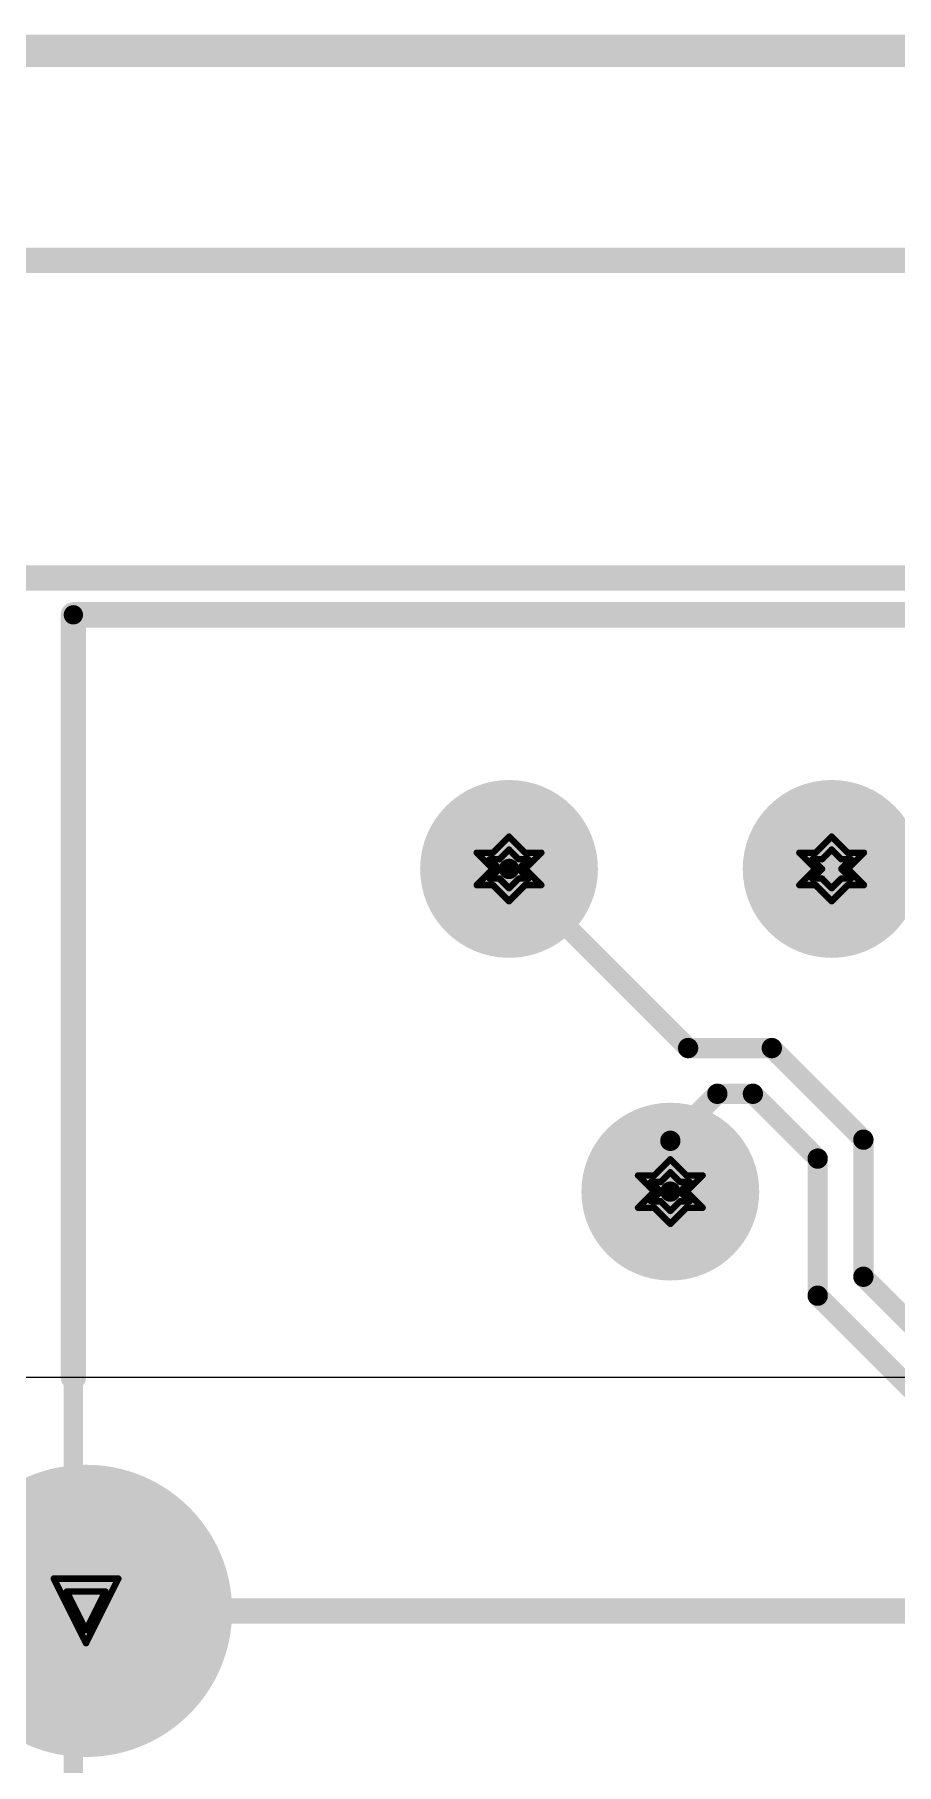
# Model space of a CAD drawing. Header units: inches. Extents: x -3 to 423, y -3 to 110.
# Drawn here: x 7 to 13.79, y 10.27 to 23.89 of the extents above; entities that cross this region are included whole.
import ezdxf

# ---------------------------------------------------------------- set-up
doc = ezdxf.new("R2010")
doc.units = ezdxf.units.IN
for name, color, linetype in [('Board Outline', 56, 'Continuous'), ('Bottom Layer', 5, 'Continuous'), ('Bottom Overlay', 54, 'Continuous'), ('Bottom Solder', 6, 'Continuous'), ('Drill Drawing', 1, 'Continuous'), ('Mechanical 1', 6, 'Continuous'), ('Mechanical 10', 56, 'Continuous'), ('Mechanical 12', 56, 'Continuous'), ('Mechanical 15', 56, 'Continuous'), ('Mid Layer', 16, 'Continuous'), ('Mid Layer 2', 76, 'Continuous'), ('Multi-Layer', 9, 'Continuous'), ('Pad Holes', 156, 'Continuous'), ('Top Layer', 1, 'Continuous'), ('Top Solder', 216, 'Continuous')]:
    doc.layers.add(name, color=color, linetype=linetype)

# ---------------------------------------------------------------- blocks, each defined once
blk = doc.blocks.new('WIZ____RB1_125BAG1A_0_B_102')
at = {"layer": 'Bottom Layer'}
h = blk.add_hatch(color=5, dxfattribs=at)
edge = h.paths.add_edge_path()
edge.add_arc((7.775, -3.05), 1.15, 0, 360)
h = blk.add_hatch(color=5, dxfattribs=at)
edge = h.paths.add_edge_path()
edge.add_arc((3.175, -6.35), 0.7, 0, 360)
h = blk.add_hatch(color=5, dxfattribs=at)
edge = h.paths.add_edge_path()
edge.add_arc((1.905, -8.89), 0.7, 0, 360)
h = blk.add_hatch(color=5, dxfattribs=at)
edge = h.paths.add_edge_path()
edge.add_arc((4.445, -8.89), 0.7, 0, 360)
at = {"layer": 'Bottom Solder'}
h = blk.add_hatch(color=6, dxfattribs=at)
edge = h.paths.add_edge_path()
edge.add_arc((7.775, -3.05), 1.15, 0, 360)
h = blk.add_hatch(color=6, dxfattribs=at)
edge = h.paths.add_edge_path()
edge.add_arc((3.175, -6.35), 0.7, 0, 360)
h = blk.add_hatch(color=6, dxfattribs=at)
edge = h.paths.add_edge_path()
edge.add_arc((1.905, -8.89), 0.7, 0, 360)
h = blk.add_hatch(color=6, dxfattribs=at)
edge = h.paths.add_edge_path()
edge.add_arc((4.445, -8.89), 0.7, 0, 360)
at = {"layer": 'Mid Layer'}
h = blk.add_hatch(color=16, dxfattribs=at)
edge = h.paths.add_edge_path()
edge.add_arc((7.775, -3.05), 1.15, 0, 360)
h = blk.add_hatch(color=16, dxfattribs=at)
edge = h.paths.add_edge_path()
edge.add_arc((3.175, -6.35), 0.7, 0, 360)
h = blk.add_hatch(color=16, dxfattribs=at)
edge = h.paths.add_edge_path()
edge.add_arc((1.905, -8.89), 0.7, 0, 360)
h = blk.add_hatch(color=16, dxfattribs=at)
edge = h.paths.add_edge_path()
edge.add_arc((4.445, -8.89), 0.7, 0, 360)
at = {"layer": 'Mid Layer 2'}
h = blk.add_hatch(color=76, dxfattribs=at)
edge = h.paths.add_edge_path()
edge.add_arc((7.775, -3.05), 1.15, 0, 360)
h = blk.add_hatch(color=76, dxfattribs=at)
edge = h.paths.add_edge_path()
edge.add_arc((3.175, -6.35), 0.7, 0, 360)
h = blk.add_hatch(color=76, dxfattribs=at)
edge = h.paths.add_edge_path()
edge.add_arc((1.905, -8.89), 0.7, 0, 360)
h = blk.add_hatch(color=76, dxfattribs=at)
edge = h.paths.add_edge_path()
edge.add_arc((4.445, -8.89), 0.7, 0, 360)
at = {"layer": 'Multi-Layer'}
h = blk.add_hatch(color=9, dxfattribs=at)
edge = h.paths.add_edge_path()
edge.add_arc((7.775, -3.05), 1.15, 0, 360)
h = blk.add_hatch(color=9, dxfattribs=at)
edge = h.paths.add_edge_path()
edge.add_arc((3.175, -6.35), 0.7, 0, 360)
h = blk.add_hatch(color=9, dxfattribs=at)
edge = h.paths.add_edge_path()
edge.add_arc((1.905, -8.89), 0.7, 0, 360)
h = blk.add_hatch(color=9, dxfattribs=at)
edge = h.paths.add_edge_path()
edge.add_arc((4.445, -8.89), 0.7, 0, 360)
at = {"layer": 'Pad Holes'}
h = blk.add_hatch(color=7, dxfattribs=at)
edge = h.paths.add_edge_path()
edge.add_arc((7.775, -3.05), 0.75, 0, 360)
h = blk.add_hatch(color=7, dxfattribs=at)
edge = h.paths.add_edge_path()
edge.add_arc((3.175, -6.35), 0.45, 0, 360)
h = blk.add_hatch(color=7, dxfattribs=at)
edge = h.paths.add_edge_path()
edge.add_arc((1.905, -8.89), 0.45, 0, 360)
h = blk.add_hatch(color=7, dxfattribs=at)
edge = h.paths.add_edge_path()
edge.add_arc((4.445, -8.89), 0.45, 0, 360)
at = {"layer": 'Top Layer'}
h = blk.add_hatch(color=1, dxfattribs=at)
edge = h.paths.add_edge_path()
edge.add_arc((7.775, -3.05), 1.15, 0, 360)
h = blk.add_hatch(color=1, dxfattribs=at)
edge = h.paths.add_edge_path()
edge.add_arc((3.175, -6.35), 0.7, 0, 360)
h = blk.add_hatch(color=1, dxfattribs=at)
edge = h.paths.add_edge_path()
edge.add_arc((1.905, -8.89), 0.7, 0, 360)
h = blk.add_hatch(color=1, dxfattribs=at)
edge = h.paths.add_edge_path()
edge.add_arc((4.445, -8.89), 0.7, 0, 360)
at = {"layer": 'Top Solder'}
h = blk.add_hatch(color=216, dxfattribs=at)
edge = h.paths.add_edge_path()
edge.add_arc((7.775, -3.05), 1.15, 0, 360)
h = blk.add_hatch(color=216, dxfattribs=at)
edge = h.paths.add_edge_path()
edge.add_arc((3.175, -6.35), 0.7, 0, 360)
h = blk.add_hatch(color=216, dxfattribs=at)
edge = h.paths.add_edge_path()
edge.add_arc((1.905, -8.89), 0.7, 0, 360)
h = blk.add_hatch(color=216, dxfattribs=at)
edge = h.paths.add_edge_path()
edge.add_arc((4.445, -8.89), 0.7, 0, 360)
at = {"layer": 'Bottom Overlay'}
for points in [[(7.875, -4.89, 0.2, 0.2, 0), (7.875, -10.89, 0.2, 0.2, 0)], [(7.875, -10.89, 0.2, 0.2, 0), (-7.875, -10.89, 0.2, 0.2, 0)]]:
    blk.add_lwpolyline(points, format="xyseb", dxfattribs=at)
for points in [[(7.825, -4.89, 0.1, 0.1, 1), (7.925, -4.89, 0.1, 0.1, 1)], [(7.825, -10.89, 0.1, 0.1, 1), (7.925, -10.89, 0.1, 0.1, 1)], [(7.825, -10.89, 0.1, 0.1, 1), (7.925, -10.89, 0.1, 0.1, 1)]]:
    blk.add_lwpolyline(points, format="xyseb", close=True, dxfattribs=at)
at = {"layer": 'Mechanical 10'}
blk.add_lwpolyline([(9.665, -11.18, 0.2, 0.2, 0), (-9.665, -11.18, 0.2, 0.2, 0)], format="xyseb", dxfattribs=at)
at = {"layer": 'Mechanical 12'}
for points in [[(7.875, 10.89, 0.152, 0.152, 0), (7.875, -10.89, 0.152, 0.152, 0)], [(7.875, -10.89, 0.152, 0.152, 0), (-7.875, -10.89, 0.152, 0.152, 0)]]:
    blk.add_lwpolyline(points, format="xyseb", dxfattribs=at)
blk.add_lwpolyline([(7.837, -10.89, 0.0762, 0.0762, 1), (7.913, -10.89, 0.0762, 0.0762, 1)], format="xyseb", close=True, dxfattribs=at)
blk.add_lwpolyline([(7.837, -10.89, 0.0762, 0.0762, 1), (7.913, -10.89, 0.0762, 0.0762, 1)], format="xyseb", close=True, dxfattribs=at)
at = {"layer": 'Mechanical 15'}
blk.add_lwpolyline([(9.665, -11.18, 0.2, 0.2, 0), (-9.665, -11.18, 0.2, 0.2, 0)], format="xyseb", dxfattribs=at)

msp = doc.modelspace()

# ---------------------------------------------------------------- linework, layer by layer
at = {"layer": 'Board Outline'}
msp.add_lwpolyline([(0.02, 23.76, 0.254, 0.254, 0), (31.38, 23.76, 0.254, 0.254, 0)], format="xyseb", dxfattribs=at)
at = {"layer": 'Bottom Layer'}
for points in [[(3.536, 22.11, 0.2, 0.2, 0), (32.53, 22.11, 0.2, 0.2, 0)], [(7.41, 11.48, 0.2, 0.2, 0), (22.96, 11.48, 0.2, 0.2, 0)]]:
    msp.add_lwpolyline(points, format="xyseb", dxfattribs=at)
msp.add_lwpolyline([(7.36, 11.48, 0.1, 0.1, 1), (7.46, 11.48, 0.1, 0.1, 1)], format="xyseb", close=True, dxfattribs=at)
at = {"layer": 'Drill Drawing'}
for points in [[(10.613, 17.447, 0.0508, 0.0508, 0), (10.74, 17.574, 0.0508, 0.0508, 0)], [(10.74, 17.574, 0.0508, 0.0508, 0), (10.867, 17.447, 0.0508, 0.0508, 0)], [(13.153, 17.447, 0.0508, 0.0508, 0), (13.28, 17.574, 0.0508, 0.0508, 0)], [(13.28, 17.574, 0.0508, 0.0508, 0), (13.407, 17.447, 0.0508, 0.0508, 0)], [(10.486, 17.447, 0.0508, 0.0508, 0), (10.613, 17.32, 0.0508, 0.0508, 0)], [(10.486, 17.447, 0.0508, 0.0508, 0), (10.613, 17.447, 0.0508, 0.0508, 0)], [(10.664, 17.396, 0.0508, 0.0508, 0), (10.74, 17.472, 0.0508, 0.0508, 0)], [(10.74, 17.472, 0.0508, 0.0508, 0), (10.816, 17.396, 0.0508, 0.0508, 0)], [(10.867, 17.447, 0.0508, 0.0508, 0), (10.994, 17.447, 0.0508, 0.0508, 0)], [(10.867, 17.32, 0.0508, 0.0508, 0), (10.994, 17.447, 0.0508, 0.0508, 0)], [(13.026, 17.447, 0.0508, 0.0508, 0), (13.153, 17.32, 0.0508, 0.0508, 0)], [(13.026, 17.447, 0.0508, 0.0508, 0), (13.153, 17.447, 0.0508, 0.0508, 0)], [(13.204, 17.396, 0.0508, 0.0508, 0), (13.28, 17.472, 0.0508, 0.0508, 0)], [(13.28, 17.472, 0.0508, 0.0508, 0), (13.356, 17.396, 0.0508, 0.0508, 0)], [(13.407, 17.447, 0.0508, 0.0508, 0), (13.534, 17.447, 0.0508, 0.0508, 0)], [(13.407, 17.32, 0.0508, 0.0508, 0), (13.534, 17.447, 0.0508, 0.0508, 0)], [(10.486, 17.193, 0.0508, 0.0508, 0), (10.613, 17.32, 0.0508, 0.0508, 0)], [(10.588, 17.396, 0.0508, 0.0508, 0), (10.664, 17.32, 0.0508, 0.0508, 0)], [(10.588, 17.396, 0.0508, 0.0508, 0), (10.664, 17.396, 0.0508, 0.0508, 0)], [(10.588, 17.244, 0.0508, 0.0508, 0), (10.664, 17.32, 0.0508, 0.0508, 0)], [(10.816, 17.396, 0.0508, 0.0508, 0), (10.892, 17.396, 0.0508, 0.0508, 0)], [(10.816, 17.32, 0.0508, 0.0508, 0), (10.892, 17.396, 0.0508, 0.0508, 0)], [(10.816, 17.32, 0.0508, 0.0508, 0), (10.892, 17.244, 0.0508, 0.0508, 0)], [(10.867, 17.32, 0.0508, 0.0508, 0), (10.994, 17.193, 0.0508, 0.0508, 0)], [(13.026, 17.193, 0.0508, 0.0508, 0), (13.153, 17.32, 0.0508, 0.0508, 0)], [(13.128, 17.396, 0.0508, 0.0508, 0), (13.204, 17.32, 0.0508, 0.0508, 0)], [(13.128, 17.396, 0.0508, 0.0508, 0), (13.204, 17.396, 0.0508, 0.0508, 0)], [(13.128, 17.244, 0.0508, 0.0508, 0), (13.204, 17.32, 0.0508, 0.0508, 0)], [(13.356, 17.396, 0.0508, 0.0508, 0), (13.432, 17.396, 0.0508, 0.0508, 0)], [(13.356, 17.32, 0.0508, 0.0508, 0), (13.432, 17.396, 0.0508, 0.0508, 0)], [(13.356, 17.32, 0.0508, 0.0508, 0), (13.432, 17.244, 0.0508, 0.0508, 0)], [(13.407, 17.32, 0.0508, 0.0508, 0), (13.534, 17.193, 0.0508, 0.0508, 0)], [(10.486, 17.193, 0.0508, 0.0508, 0), (10.613, 17.193, 0.0508, 0.0508, 0)], [(10.588, 17.244, 0.0508, 0.0508, 0), (10.664, 17.244, 0.0508, 0.0508, 0)], [(10.613, 17.193, 0.0508, 0.0508, 0), (10.74, 17.066, 0.0508, 0.0508, 0)], [(10.664, 17.244, 0.0508, 0.0508, 0), (10.74, 17.168, 0.0508, 0.0508, 0)], [(10.74, 17.168, 0.0508, 0.0508, 0), (10.816, 17.244, 0.0508, 0.0508, 0)], [(10.74, 17.066, 0.0508, 0.0508, 0), (10.867, 17.193, 0.0508, 0.0508, 0)], [(10.816, 17.244, 0.0508, 0.0508, 0), (10.892, 17.244, 0.0508, 0.0508, 0)], [(10.867, 17.193, 0.0508, 0.0508, 0), (10.994, 17.193, 0.0508, 0.0508, 0)], [(13.026, 17.193, 0.0508, 0.0508, 0), (13.153, 17.193, 0.0508, 0.0508, 0)], [(13.128, 17.244, 0.0508, 0.0508, 0), (13.204, 17.244, 0.0508, 0.0508, 0)], [(13.153, 17.193, 0.0508, 0.0508, 0), (13.28, 17.066, 0.0508, 0.0508, 0)], [(13.204, 17.244, 0.0508, 0.0508, 0), (13.28, 17.168, 0.0508, 0.0508, 0)], [(13.28, 17.168, 0.0508, 0.0508, 0), (13.356, 17.244, 0.0508, 0.0508, 0)], [(13.28, 17.066, 0.0508, 0.0508, 0), (13.407, 17.193, 0.0508, 0.0508, 0)], [(13.356, 17.244, 0.0508, 0.0508, 0), (13.432, 17.244, 0.0508, 0.0508, 0)], [(13.407, 17.193, 0.0508, 0.0508, 0), (13.534, 17.193, 0.0508, 0.0508, 0)], [(11.883, 14.907, 0.0508, 0.0508, 0), (12.01, 15.034, 0.0508, 0.0508, 0)], [(12.01, 15.034, 0.0508, 0.0508, 0), (12.137, 14.907, 0.0508, 0.0508, 0)], [(11.756, 14.907, 0.0508, 0.0508, 0), (11.883, 14.78, 0.0508, 0.0508, 0)], [(11.756, 14.907, 0.0508, 0.0508, 0), (11.883, 14.907, 0.0508, 0.0508, 0)], [(11.858, 14.856, 0.0508, 0.0508, 0), (11.934, 14.78, 0.0508, 0.0508, 0)], [(11.858, 14.856, 0.0508, 0.0508, 0), (11.934, 14.856, 0.0508, 0.0508, 0)], [(11.934, 14.856, 0.0508, 0.0508, 0), (12.01, 14.932, 0.0508, 0.0508, 0)], [(12.01, 14.932, 0.0508, 0.0508, 0), (12.086, 14.856, 0.0508, 0.0508, 0)], [(12.086, 14.856, 0.0508, 0.0508, 0), (12.162, 14.856, 0.0508, 0.0508, 0)], [(12.086, 14.78, 0.0508, 0.0508, 0), (12.162, 14.856, 0.0508, 0.0508, 0)], [(12.137, 14.907, 0.0508, 0.0508, 0), (12.264, 14.907, 0.0508, 0.0508, 0)], [(12.137, 14.78, 0.0508, 0.0508, 0), (12.264, 14.907, 0.0508, 0.0508, 0)], [(11.756, 14.653, 0.0508, 0.0508, 0), (11.883, 14.78, 0.0508, 0.0508, 0)], [(11.858, 14.704, 0.0508, 0.0508, 0), (11.934, 14.78, 0.0508, 0.0508, 0)], [(11.858, 14.704, 0.0508, 0.0508, 0), (11.934, 14.704, 0.0508, 0.0508, 0)], [(11.934, 14.704, 0.0508, 0.0508, 0), (12.01, 14.628, 0.0508, 0.0508, 0)], [(12.01, 14.628, 0.0508, 0.0508, 0), (12.086, 14.704, 0.0508, 0.0508, 0)], [(12.086, 14.78, 0.0508, 0.0508, 0), (12.162, 14.704, 0.0508, 0.0508, 0)], [(12.086, 14.704, 0.0508, 0.0508, 0), (12.162, 14.704, 0.0508, 0.0508, 0)], [(12.137, 14.78, 0.0508, 0.0508, 0), (12.264, 14.653, 0.0508, 0.0508, 0)], [(11.756, 14.653, 0.0508, 0.0508, 0), (11.883, 14.653, 0.0508, 0.0508, 0)], [(11.883, 14.653, 0.0508, 0.0508, 0), (12.01, 14.526, 0.0508, 0.0508, 0)], [(12.01, 14.526, 0.0508, 0.0508, 0), (12.137, 14.653, 0.0508, 0.0508, 0)], [(12.137, 14.653, 0.0508, 0.0508, 0), (12.264, 14.653, 0.0508, 0.0508, 0)], [(7.156, 11.734, 0.0508, 0.0508, 0), (7.664, 11.734, 0.0508, 0.0508, 0)], [(7.156, 11.734, 0.0508, 0.0508, 0), (7.41, 11.226, 0.0508, 0.0508, 0)], [(7.41, 11.226, 0.0508, 0.0508, 0), (7.664, 11.734, 0.0508, 0.0508, 0)], [(7.258, 11.632, 0.0508, 0.0508, 0), (7.562, 11.632, 0.0508, 0.0508, 0)], [(7.258, 11.632, 0.0508, 0.0508, 0), (7.41, 11.328, 0.0508, 0.0508, 0)], [(7.41, 11.328, 0.0508, 0.0508, 0), (7.562, 11.632, 0.0508, 0.0508, 0)]]:
    msp.add_lwpolyline(points, format="xyseb", dxfattribs=at)
for points in [[(10.727, 17.574, 0.0254, 0.0254, 1), (10.753, 17.574, 0.0254, 0.0254, 1)], [(10.727, 17.574, 0.0254, 0.0254, 1), (10.753, 17.574, 0.0254, 0.0254, 1)], [(13.267, 17.574, 0.0254, 0.0254, 1), (13.293, 17.574, 0.0254, 0.0254, 1)], [(13.267, 17.574, 0.0254, 0.0254, 1), (13.293, 17.574, 0.0254, 0.0254, 1)], [(10.473, 17.447, 0.0254, 0.0254, 1), (10.499, 17.447, 0.0254, 0.0254, 1)], [(10.473, 17.447, 0.0254, 0.0254, 1), (10.499, 17.447, 0.0254, 0.0254, 1)], [(10.6, 17.447, 0.0254, 0.0254, 1), (10.626, 17.447, 0.0254, 0.0254, 1)], [(10.6, 17.447, 0.0254, 0.0254, 1), (10.626, 17.447, 0.0254, 0.0254, 1)], [(10.727, 17.472, 0.0254, 0.0254, 1), (10.753, 17.472, 0.0254, 0.0254, 1)], [(10.727, 17.472, 0.0254, 0.0254, 1), (10.753, 17.472, 0.0254, 0.0254, 1)], [(10.854, 17.447, 0.0254, 0.0254, 1), (10.88, 17.447, 0.0254, 0.0254, 1)], [(10.854, 17.447, 0.0254, 0.0254, 1), (10.88, 17.447, 0.0254, 0.0254, 1)], [(10.981, 17.447, 0.0254, 0.0254, 1), (11.007, 17.447, 0.0254, 0.0254, 1)], [(10.981, 17.447, 0.0254, 0.0254, 1), (11.007, 17.447, 0.0254, 0.0254, 1)], [(13.013, 17.447, 0.0254, 0.0254, 1), (13.039, 17.447, 0.0254, 0.0254, 1)], [(13.013, 17.447, 0.0254, 0.0254, 1), (13.039, 17.447, 0.0254, 0.0254, 1)], [(13.14, 17.447, 0.0254, 0.0254, 1), (13.166, 17.447, 0.0254, 0.0254, 1)], [(13.14, 17.447, 0.0254, 0.0254, 1), (13.166, 17.447, 0.0254, 0.0254, 1)], [(13.267, 17.472, 0.0254, 0.0254, 1), (13.293, 17.472, 0.0254, 0.0254, 1)], [(13.267, 17.472, 0.0254, 0.0254, 1), (13.293, 17.472, 0.0254, 0.0254, 1)], [(13.394, 17.447, 0.0254, 0.0254, 1), (13.42, 17.447, 0.0254, 0.0254, 1)], [(13.394, 17.447, 0.0254, 0.0254, 1), (13.42, 17.447, 0.0254, 0.0254, 1)], [(13.521, 17.447, 0.0254, 0.0254, 1), (13.547, 17.447, 0.0254, 0.0254, 1)], [(13.521, 17.447, 0.0254, 0.0254, 1), (13.547, 17.447, 0.0254, 0.0254, 1)], [(10.575, 17.396, 0.0254, 0.0254, 1), (10.6, 17.396, 0.0254, 0.0254, 1)], [(10.575, 17.396, 0.0254, 0.0254, 1), (10.6, 17.396, 0.0254, 0.0254, 1)], [(10.6, 17.32, 0.0254, 0.0254, 1), (10.626, 17.32, 0.0254, 0.0254, 1)], [(10.6, 17.32, 0.0254, 0.0254, 1), (10.626, 17.32, 0.0254, 0.0254, 1)], [(10.651, 17.396, 0.0254, 0.0254, 1), (10.677, 17.396, 0.0254, 0.0254, 1)], [(10.651, 17.396, 0.0254, 0.0254, 1), (10.677, 17.396, 0.0254, 0.0254, 1)], [(10.651, 17.32, 0.0254, 0.0254, 1), (10.677, 17.32, 0.0254, 0.0254, 1)], [(10.651, 17.32, 0.0254, 0.0254, 1), (10.677, 17.32, 0.0254, 0.0254, 1)], [(10.804, 17.396, 0.0254, 0.0254, 1), (10.829, 17.396, 0.0254, 0.0254, 1)], [(10.804, 17.396, 0.0254, 0.0254, 1), (10.829, 17.396, 0.0254, 0.0254, 1)], [(10.804, 17.32, 0.0254, 0.0254, 1), (10.829, 17.32, 0.0254, 0.0254, 1)], [(10.804, 17.32, 0.0254, 0.0254, 1), (10.829, 17.32, 0.0254, 0.0254, 1)], [(10.854, 17.32, 0.0254, 0.0254, 1), (10.88, 17.32, 0.0254, 0.0254, 1)], [(10.854, 17.32, 0.0254, 0.0254, 1), (10.88, 17.32, 0.0254, 0.0254, 1)], [(10.88, 17.396, 0.0254, 0.0254, 1), (10.905, 17.396, 0.0254, 0.0254, 1)], [(10.88, 17.396, 0.0254, 0.0254, 1), (10.905, 17.396, 0.0254, 0.0254, 1)], [(13.115, 17.396, 0.0254, 0.0254, 1), (13.14, 17.396, 0.0254, 0.0254, 1)], [(13.115, 17.396, 0.0254, 0.0254, 1), (13.14, 17.396, 0.0254, 0.0254, 1)], [(13.14, 17.32, 0.0254, 0.0254, 1), (13.166, 17.32, 0.0254, 0.0254, 1)], [(13.14, 17.32, 0.0254, 0.0254, 1), (13.166, 17.32, 0.0254, 0.0254, 1)], [(13.191, 17.396, 0.0254, 0.0254, 1), (13.217, 17.396, 0.0254, 0.0254, 1)], [(13.191, 17.396, 0.0254, 0.0254, 1), (13.217, 17.396, 0.0254, 0.0254, 1)], [(13.191, 17.32, 0.0254, 0.0254, 1), (13.217, 17.32, 0.0254, 0.0254, 1)], [(13.191, 17.32, 0.0254, 0.0254, 1), (13.217, 17.32, 0.0254, 0.0254, 1)], [(13.344, 17.396, 0.0254, 0.0254, 1), (13.369, 17.396, 0.0254, 0.0254, 1)], [(13.344, 17.396, 0.0254, 0.0254, 1), (13.369, 17.396, 0.0254, 0.0254, 1)], [(13.344, 17.32, 0.0254, 0.0254, 1), (13.369, 17.32, 0.0254, 0.0254, 1)], [(13.344, 17.32, 0.0254, 0.0254, 1), (13.369, 17.32, 0.0254, 0.0254, 1)], [(13.394, 17.32, 0.0254, 0.0254, 1), (13.42, 17.32, 0.0254, 0.0254, 1)], [(13.394, 17.32, 0.0254, 0.0254, 1), (13.42, 17.32, 0.0254, 0.0254, 1)], [(13.42, 17.396, 0.0254, 0.0254, 1), (13.445, 17.396, 0.0254, 0.0254, 1)], [(13.42, 17.396, 0.0254, 0.0254, 1), (13.445, 17.396, 0.0254, 0.0254, 1)], [(10.473, 17.193, 0.0254, 0.0254, 1), (10.499, 17.193, 0.0254, 0.0254, 1)], [(10.473, 17.193, 0.0254, 0.0254, 1), (10.499, 17.193, 0.0254, 0.0254, 1)], [(10.575, 17.244, 0.0254, 0.0254, 1), (10.6, 17.244, 0.0254, 0.0254, 1)], [(10.575, 17.244, 0.0254, 0.0254, 1), (10.6, 17.244, 0.0254, 0.0254, 1)], [(10.6, 17.193, 0.0254, 0.0254, 1), (10.626, 17.193, 0.0254, 0.0254, 1)], [(10.6, 17.193, 0.0254, 0.0254, 1), (10.626, 17.193, 0.0254, 0.0254, 1)], [(10.651, 17.244, 0.0254, 0.0254, 1), (10.677, 17.244, 0.0254, 0.0254, 1)], [(10.651, 17.244, 0.0254, 0.0254, 1), (10.677, 17.244, 0.0254, 0.0254, 1)], [(10.727, 17.168, 0.0254, 0.0254, 1), (10.753, 17.168, 0.0254, 0.0254, 1)], [(10.727, 17.168, 0.0254, 0.0254, 1), (10.753, 17.168, 0.0254, 0.0254, 1)], [(10.804, 17.244, 0.0254, 0.0254, 1), (10.829, 17.244, 0.0254, 0.0254, 1)], [(10.804, 17.244, 0.0254, 0.0254, 1), (10.829, 17.244, 0.0254, 0.0254, 1)], [(10.854, 17.193, 0.0254, 0.0254, 1), (10.88, 17.193, 0.0254, 0.0254, 1)], [(10.854, 17.193, 0.0254, 0.0254, 1), (10.88, 17.193, 0.0254, 0.0254, 1)], [(10.88, 17.244, 0.0254, 0.0254, 1), (10.905, 17.244, 0.0254, 0.0254, 1)], [(10.88, 17.244, 0.0254, 0.0254, 1), (10.905, 17.244, 0.0254, 0.0254, 1)], [(10.981, 17.193, 0.0254, 0.0254, 1), (11.007, 17.193, 0.0254, 0.0254, 1)], [(10.981, 17.193, 0.0254, 0.0254, 1), (11.007, 17.193, 0.0254, 0.0254, 1)], [(13.013, 17.193, 0.0254, 0.0254, 1), (13.039, 17.193, 0.0254, 0.0254, 1)], [(13.013, 17.193, 0.0254, 0.0254, 1), (13.039, 17.193, 0.0254, 0.0254, 1)], [(13.115, 17.244, 0.0254, 0.0254, 1), (13.14, 17.244, 0.0254, 0.0254, 1)], [(13.115, 17.244, 0.0254, 0.0254, 1), (13.14, 17.244, 0.0254, 0.0254, 1)], [(13.14, 17.193, 0.0254, 0.0254, 1), (13.166, 17.193, 0.0254, 0.0254, 1)], [(13.14, 17.193, 0.0254, 0.0254, 1), (13.166, 17.193, 0.0254, 0.0254, 1)], [(13.191, 17.244, 0.0254, 0.0254, 1), (13.217, 17.244, 0.0254, 0.0254, 1)], [(13.191, 17.244, 0.0254, 0.0254, 1), (13.217, 17.244, 0.0254, 0.0254, 1)], [(13.267, 17.168, 0.0254, 0.0254, 1), (13.293, 17.168, 0.0254, 0.0254, 1)], [(13.267, 17.168, 0.0254, 0.0254, 1), (13.293, 17.168, 0.0254, 0.0254, 1)], [(13.344, 17.244, 0.0254, 0.0254, 1), (13.369, 17.244, 0.0254, 0.0254, 1)], [(13.344, 17.244, 0.0254, 0.0254, 1), (13.369, 17.244, 0.0254, 0.0254, 1)], [(13.394, 17.193, 0.0254, 0.0254, 1), (13.42, 17.193, 0.0254, 0.0254, 1)], [(13.394, 17.193, 0.0254, 0.0254, 1), (13.42, 17.193, 0.0254, 0.0254, 1)], [(13.42, 17.244, 0.0254, 0.0254, 1), (13.445, 17.244, 0.0254, 0.0254, 1)], [(13.42, 17.244, 0.0254, 0.0254, 1), (13.445, 17.244, 0.0254, 0.0254, 1)], [(13.521, 17.193, 0.0254, 0.0254, 1), (13.547, 17.193, 0.0254, 0.0254, 1)], [(13.521, 17.193, 0.0254, 0.0254, 1), (13.547, 17.193, 0.0254, 0.0254, 1)], [(10.727, 17.066, 0.0254, 0.0254, 1), (10.753, 17.066, 0.0254, 0.0254, 1)], [(10.727, 17.066, 0.0254, 0.0254, 1), (10.753, 17.066, 0.0254, 0.0254, 1)], [(13.267, 17.066, 0.0254, 0.0254, 1), (13.293, 17.066, 0.0254, 0.0254, 1)], [(13.267, 17.066, 0.0254, 0.0254, 1), (13.293, 17.066, 0.0254, 0.0254, 1)], [(11.997, 15.034, 0.0254, 0.0254, 1), (12.023, 15.034, 0.0254, 0.0254, 1)], [(11.997, 15.034, 0.0254, 0.0254, 1), (12.023, 15.034, 0.0254, 0.0254, 1)], [(11.743, 14.907, 0.0254, 0.0254, 1), (11.769, 14.907, 0.0254, 0.0254, 1)], [(11.743, 14.907, 0.0254, 0.0254, 1), (11.769, 14.907, 0.0254, 0.0254, 1)], [(11.845, 14.856, 0.0254, 0.0254, 1), (11.87, 14.856, 0.0254, 0.0254, 1)], [(11.845, 14.856, 0.0254, 0.0254, 1), (11.87, 14.856, 0.0254, 0.0254, 1)], [(11.87, 14.907, 0.0254, 0.0254, 1), (11.896, 14.907, 0.0254, 0.0254, 1)], [(11.87, 14.907, 0.0254, 0.0254, 1), (11.896, 14.907, 0.0254, 0.0254, 1)], [(11.921, 14.856, 0.0254, 0.0254, 1), (11.947, 14.856, 0.0254, 0.0254, 1)], [(11.921, 14.856, 0.0254, 0.0254, 1), (11.947, 14.856, 0.0254, 0.0254, 1)], [(11.997, 14.932, 0.0254, 0.0254, 1), (12.023, 14.932, 0.0254, 0.0254, 1)], [(11.997, 14.932, 0.0254, 0.0254, 1), (12.023, 14.932, 0.0254, 0.0254, 1)], [(12.074, 14.856, 0.0254, 0.0254, 1), (12.099, 14.856, 0.0254, 0.0254, 1)], [(12.074, 14.856, 0.0254, 0.0254, 1), (12.099, 14.856, 0.0254, 0.0254, 1)], [(12.124, 14.907, 0.0254, 0.0254, 1), (12.15, 14.907, 0.0254, 0.0254, 1)], [(12.124, 14.907, 0.0254, 0.0254, 1), (12.15, 14.907, 0.0254, 0.0254, 1)], [(12.15, 14.856, 0.0254, 0.0254, 1), (12.175, 14.856, 0.0254, 0.0254, 1)], [(12.15, 14.856, 0.0254, 0.0254, 1), (12.175, 14.856, 0.0254, 0.0254, 1)], [(12.251, 14.907, 0.0254, 0.0254, 1), (12.277, 14.907, 0.0254, 0.0254, 1)], [(12.251, 14.907, 0.0254, 0.0254, 1), (12.277, 14.907, 0.0254, 0.0254, 1)], [(11.845, 14.704, 0.0254, 0.0254, 1), (11.87, 14.704, 0.0254, 0.0254, 1)], [(11.845, 14.704, 0.0254, 0.0254, 1), (11.87, 14.704, 0.0254, 0.0254, 1)], [(11.87, 14.78, 0.0254, 0.0254, 1), (11.896, 14.78, 0.0254, 0.0254, 1)], [(11.87, 14.78, 0.0254, 0.0254, 1), (11.896, 14.78, 0.0254, 0.0254, 1)], [(11.921, 14.78, 0.0254, 0.0254, 1), (11.947, 14.78, 0.0254, 0.0254, 1)], [(11.921, 14.78, 0.0254, 0.0254, 1), (11.947, 14.78, 0.0254, 0.0254, 1)], [(11.921, 14.704, 0.0254, 0.0254, 1), (11.947, 14.704, 0.0254, 0.0254, 1)], [(11.921, 14.704, 0.0254, 0.0254, 1), (11.947, 14.704, 0.0254, 0.0254, 1)], [(12.074, 14.78, 0.0254, 0.0254, 1), (12.099, 14.78, 0.0254, 0.0254, 1)], [(12.074, 14.78, 0.0254, 0.0254, 1), (12.099, 14.78, 0.0254, 0.0254, 1)], [(12.074, 14.704, 0.0254, 0.0254, 1), (12.099, 14.704, 0.0254, 0.0254, 1)], [(12.074, 14.704, 0.0254, 0.0254, 1), (12.099, 14.704, 0.0254, 0.0254, 1)], [(12.124, 14.78, 0.0254, 0.0254, 1), (12.15, 14.78, 0.0254, 0.0254, 1)], [(12.124, 14.78, 0.0254, 0.0254, 1), (12.15, 14.78, 0.0254, 0.0254, 1)], [(12.15, 14.704, 0.0254, 0.0254, 1), (12.175, 14.704, 0.0254, 0.0254, 1)], [(12.15, 14.704, 0.0254, 0.0254, 1), (12.175, 14.704, 0.0254, 0.0254, 1)], [(11.743, 14.653, 0.0254, 0.0254, 1), (11.769, 14.653, 0.0254, 0.0254, 1)], [(11.743, 14.653, 0.0254, 0.0254, 1), (11.769, 14.653, 0.0254, 0.0254, 1)], [(11.87, 14.653, 0.0254, 0.0254, 1), (11.896, 14.653, 0.0254, 0.0254, 1)], [(11.87, 14.653, 0.0254, 0.0254, 1), (11.896, 14.653, 0.0254, 0.0254, 1)], [(11.997, 14.628, 0.0254, 0.0254, 1), (12.023, 14.628, 0.0254, 0.0254, 1)], [(11.997, 14.628, 0.0254, 0.0254, 1), (12.023, 14.628, 0.0254, 0.0254, 1)], [(12.124, 14.653, 0.0254, 0.0254, 1), (12.15, 14.653, 0.0254, 0.0254, 1)], [(12.124, 14.653, 0.0254, 0.0254, 1), (12.15, 14.653, 0.0254, 0.0254, 1)], [(12.251, 14.653, 0.0254, 0.0254, 1), (12.277, 14.653, 0.0254, 0.0254, 1)], [(12.251, 14.653, 0.0254, 0.0254, 1), (12.277, 14.653, 0.0254, 0.0254, 1)], [(11.997, 14.526, 0.0254, 0.0254, 1), (12.023, 14.526, 0.0254, 0.0254, 1)], [(11.997, 14.526, 0.0254, 0.0254, 1), (12.023, 14.526, 0.0254, 0.0254, 1)], [(7.143, 11.734, 0.0254, 0.0254, 1), (7.169, 11.734, 0.0254, 0.0254, 1)], [(7.143, 11.734, 0.0254, 0.0254, 1), (7.169, 11.734, 0.0254, 0.0254, 1)], [(7.651, 11.734, 0.0254, 0.0254, 1), (7.677, 11.734, 0.0254, 0.0254, 1)], [(7.651, 11.734, 0.0254, 0.0254, 1), (7.677, 11.734, 0.0254, 0.0254, 1)], [(7.245, 11.632, 0.0254, 0.0254, 1), (7.27, 11.632, 0.0254, 0.0254, 1)], [(7.245, 11.632, 0.0254, 0.0254, 1), (7.27, 11.632, 0.0254, 0.0254, 1)], [(7.55, 11.632, 0.0254, 0.0254, 1), (7.575, 11.632, 0.0254, 0.0254, 1)], [(7.55, 11.632, 0.0254, 0.0254, 1), (7.575, 11.632, 0.0254, 0.0254, 1)], [(7.397, 11.328, 0.0254, 0.0254, 1), (7.423, 11.328, 0.0254, 0.0254, 1)], [(7.397, 11.328, 0.0254, 0.0254, 1), (7.423, 11.328, 0.0254, 0.0254, 1)], [(7.397, 11.226, 0.0254, 0.0254, 1), (7.423, 11.226, 0.0254, 0.0254, 1)], [(7.397, 11.226, 0.0254, 0.0254, 1), (7.423, 11.226, 0.0254, 0.0254, 1)]]:
    msp.add_lwpolyline(points, format="xyseb", close=True, dxfattribs=at)
at = {"layer": 'Mechanical 1'}
msp.add_lwpolyline([(0.03, 23.76, 0.254, 0.254, 0), (31.37, 23.76, 0.254, 0.254, 0)], format="xyseb", dxfattribs=at)
at = {"layer": 'Mid Layer'}
msp.add_line((5.64, 13.32), (29.58, 13.32), dxfattribs=at)
at = {"layer": 'Top Layer'}
for points in [[(10.74, 17.32, 0.16, 0.16, 0), (12.15, 15.91, 0.16, 0.16, 0)], [(12.15, 15.91, 0.16, 0.16, 0), (12.809, 15.91, 0.16, 0.16, 0)], [(12.809, 15.91, 0.16, 0.16, 0), (13.53, 15.189, 0.16, 0.16, 0)], [(12.01, 15.18, 0.16, 0.16, 0), (12.38, 15.55, 0.16, 0.16, 0)], [(12.38, 15.55, 0.16, 0.16, 0), (12.66, 15.55, 0.16, 0.16, 0)], [(12.66, 15.55, 0.16, 0.16, 0), (13.17, 15.04, 0.16, 0.16, 0)], [(12.01, 14.78, 0.16, 0.16, 0), (12.01, 15.18, 0.16, 0.16, 0)], [(13.53, 14.11, 0.16, 0.16, 0), (13.53, 15.189, 0.16, 0.16, 0)], [(13.17, 13.961, 0.16, 0.16, 0), (13.17, 15.04, 0.16, 0.16, 0)], [(13.53, 14.11, 0.16, 0.16, 0), (14.305, 13.335, 0.16, 0.16, 0)], [(13.17, 13.961, 0.16, 0.16, 0), (14.051, 13.08, 0.16, 0.16, 0)], [(6.05, 10.12, 0.2, 0.2, 0), (7.41, 11.48, 0.2, 0.2, 0)]]:
    msp.add_lwpolyline(points, format="xyseb", dxfattribs=at)
for points in [[(10.7, 17.32, 0.08, 0.08, 1), (10.78, 17.32, 0.08, 0.08, 1)], [(12.11, 15.91, 0.08, 0.08, 1), (12.19, 15.91, 0.08, 0.08, 1)], [(12.11, 15.91, 0.08, 0.08, 1), (12.19, 15.91, 0.08, 0.08, 1)], [(12.769, 15.91, 0.08, 0.08, 1), (12.849, 15.91, 0.08, 0.08, 1)], [(12.769, 15.91, 0.08, 0.08, 1), (12.849, 15.91, 0.08, 0.08, 1)], [(12.34, 15.55, 0.08, 0.08, 1), (12.42, 15.55, 0.08, 0.08, 1)], [(12.34, 15.55, 0.08, 0.08, 1), (12.42, 15.55, 0.08, 0.08, 1)], [(12.62, 15.55, 0.08, 0.08, 1), (12.7, 15.55, 0.08, 0.08, 1)], [(12.62, 15.55, 0.08, 0.08, 1), (12.7, 15.55, 0.08, 0.08, 1)], [(11.97, 15.18, 0.08, 0.08, 1), (12.05, 15.18, 0.08, 0.08, 1)], [(11.97, 15.18, 0.08, 0.08, 1), (12.05, 15.18, 0.08, 0.08, 1)], [(13.49, 15.189, 0.08, 0.08, 1), (13.57, 15.189, 0.08, 0.08, 1)], [(13.49, 15.189, 0.08, 0.08, 1), (13.57, 15.189, 0.08, 0.08, 1)], [(13.13, 15.04, 0.08, 0.08, 1), (13.21, 15.04, 0.08, 0.08, 1)], [(13.13, 15.04, 0.08, 0.08, 1), (13.21, 15.04, 0.08, 0.08, 1)], [(11.97, 14.78, 0.08, 0.08, 1), (12.05, 14.78, 0.08, 0.08, 1)], [(13.49, 14.11, 0.08, 0.08, 1), (13.57, 14.11, 0.08, 0.08, 1)], [(13.49, 14.11, 0.08, 0.08, 1), (13.57, 14.11, 0.08, 0.08, 1)], [(13.13, 13.961, 0.08, 0.08, 1), (13.21, 13.961, 0.08, 0.08, 1)], [(13.13, 13.961, 0.08, 0.08, 1), (13.21, 13.961, 0.08, 0.08, 1)], [(7.36, 11.48, 0.1, 0.1, 1), (7.46, 11.48, 0.1, 0.1, 1)]]:
    msp.add_lwpolyline(points, format="xyseb", close=True, dxfattribs=at)

# ---------------------------------------------------------------- block references
at = {"rotation": 180}
msp.add_blockref('WIZ____RB1_125BAG1A_0_B_102', (15.185, 8.43), dxfattribs=at)

doc.saveas('drawing.dxf')
